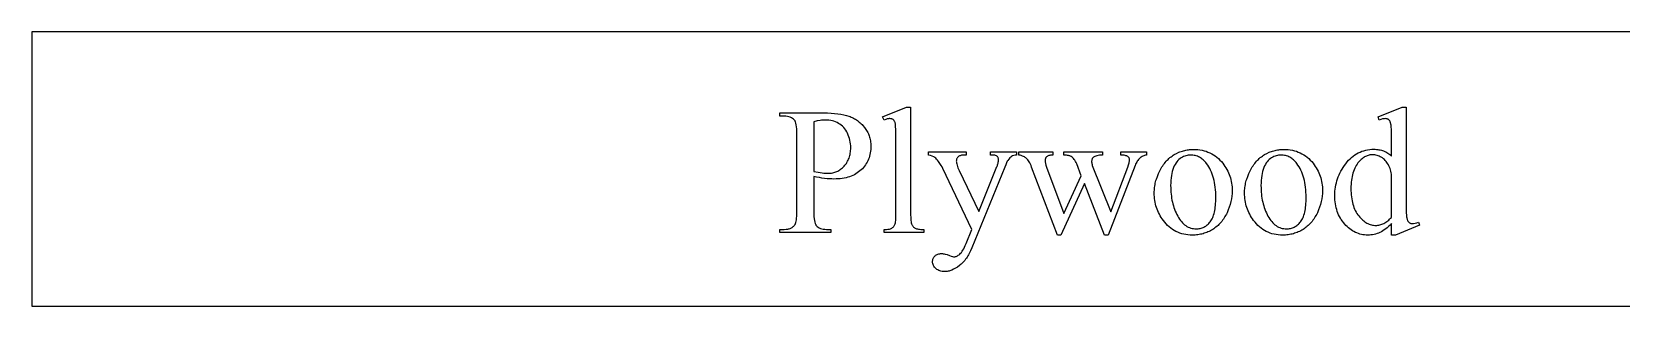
# Model space of a CAD drawing. Extents: x -4 to 204, y -54 to 64.
# Drawn here: x 128.52 to 140.12, y 58.39 to 60.39 of the extents above; entities that cross this region are included whole.
import ezdxf

# ---------------------------------------------------------------- set-up
doc = ezdxf.new("R2010")
doc.units = 0
doc.header["$MEASUREMENT"] = 0
doc.layers.add('LAYER_1', color=3, linetype='CONTINUOUS')

msp = doc.modelspace()

# ---------------------------------------------------------------- linework, layer by layer
at = {"layer": 'LAYER_1'}
for points in [[(128.52289, 58.39443), (146.83539, 58.39443), (146.83539, 60.39443), (128.52289, 60.39443)], [(134.23049, 59.33935), (134.23049, 59.08505), (134.23077, 59.06543), (134.23162, 59.04776), (134.23303, 59.03203), (134.235, 59.01826), (134.23753, 59.00644), (134.24063, 58.99658), (134.24239, 58.99237), (134.24429, 58.98866), (134.24634, 58.98543), (134.24852, 58.98269), (134.25503, 58.97605), (134.26232, 58.9703), (134.2704, 58.96543), (134.27926, 58.96145), (134.2889, 58.95835), (134.29934, 58.95614), (134.31055, 58.95481), (134.32255, 58.95437), (134.35603, 58.95437), (134.35603, 58.93055), (133.98199, 58.93055), (133.98199, 58.95437), (134.01483, 58.95437), (134.02818, 58.95493), (134.03448, 58.95564), (134.04054, 58.95662), (134.04635, 58.95789), (134.05191, 58.95944), (134.05723, 58.96127), (134.06231, 58.96338), (134.06713, 58.96577), (134.07171, 58.96845), (134.07604, 58.97141), (134.08013, 58.97465), (134.08397, 58.97817), (134.08756, 58.98197), (134.09091, 58.98605), (134.09401, 58.99042), (134.09703, 58.99626), (134.09964, 59.00382), (134.10186, 59.01308), (134.10367, 59.02406), (134.10508, 59.03674), (134.10608, 59.05114), (134.10669, 59.06724), (134.10689, 59.08505), (134.10689, 59.649), (134.10662, 59.66863), (134.1058, 59.6863), (134.10444, 59.70202), (134.10254, 59.71579), (134.1001, 59.72761), (134.09711, 59.73748), (134.09541, 59.74168), (134.09358, 59.7454), (134.09161, 59.74862), (134.08951, 59.75136), (134.08285, 59.758), (134.07542, 59.76376), (134.06723, 59.76862), (134.05828, 59.77261), (134.04856, 59.77571), (134.03808, 59.77792), (134.02684, 59.77925), (134.01483, 59.77969), (133.98199, 59.77969), (133.98199, 59.80351), (134.30195, 59.80351), (134.33047, 59.80313), (134.35744, 59.802), (134.38286, 59.80011), (134.40673, 59.79747), (134.42905, 59.79408), (134.44982, 59.78993), (134.46904, 59.78503), (134.48672, 59.77937), (134.49508, 59.77622), (134.50328, 59.77281), (134.51132, 59.76915), (134.51919, 59.76522), (134.52689, 59.76104), (134.53443, 59.7566), (134.5418, 59.7519), (134.549, 59.74694), (134.55604, 59.74172), (134.56291, 59.73624), (134.56962, 59.7305), (134.57616, 59.72451), (134.58254, 59.71825), (134.58874, 59.71174), (134.60066, 59.69793), (134.60628, 59.69068), (134.61153, 59.68327), (134.61642, 59.6757), (134.62094, 59.66795), (134.62511, 59.66005), (134.62891, 59.65197), (134.63235, 59.64373), (134.63543, 59.63532), (134.63814, 59.62675), (134.6405, 59.61801), (134.64249, 59.60911), (134.64412, 59.60004), (134.64539, 59.5908), (134.64629, 59.5814), (134.64683, 59.57183), (134.64702, 59.56209), (134.64674, 59.54889), (134.64591, 59.536), (134.64454, 59.52342), (134.64261, 59.51115), (134.64013, 59.4992), (134.6371, 59.48756), (134.63352, 59.47622), (134.62939, 59.4652), (134.62471, 59.4545), (134.61948, 59.4441), (134.6137, 59.43402), (134.60736, 59.42424), (134.60048, 59.41478), (134.59304, 59.40564), (134.58506, 59.3968), (134.57652, 59.38827), (134.56748, 59.38017), (134.55799, 59.37258), (134.54804, 59.36552), (134.53763, 59.35898), (134.52677, 59.35297), (134.51546, 59.34747), (134.50369, 59.3425), (134.49146, 59.33806), (134.47878, 59.33414), (134.46565, 59.33074), (134.45206, 59.32786), (134.43801, 59.32551), (134.42351, 59.32367), (134.40855, 59.32237), (134.39314, 59.32158), (134.37727, 59.32132), (134.36118, 59.3216), (134.34444, 59.32245), (134.32706, 59.32386), (134.30903, 59.32583), (134.29036, 59.32836), (134.27105, 59.33146), (134.25109, 59.33512)], [(134.23049, 59.37604), (134.26268, 59.37041), (134.29101, 59.36638), (134.30372, 59.36498), (134.31547, 59.36397), (134.32625, 59.36337), (134.33607, 59.36317), (134.34437, 59.36337), (134.35252, 59.36398), (134.36053, 59.36499), (134.3684, 59.3664), (134.37613, 59.36823), (134.38371, 59.37045), (134.39114, 59.37309), (134.39844, 59.37612), (134.40559, 59.37956), (134.4126, 59.38341), (134.41946, 59.38766), (134.42618, 59.39232), (134.43276, 59.39738), (134.43919, 59.40284), (134.44548, 59.40871), (134.45163, 59.41499), (134.45752, 59.42159), (134.46302, 59.42842), (134.46815, 59.4355), (134.47289, 59.44281), (134.47726, 59.45037), (134.48125, 59.45816), (134.48486, 59.46619), (134.48808, 59.47446), (134.49093, 59.48297), (134.4934, 59.49172), (134.49549, 59.5007), (134.4972, 59.50993), (134.49853, 59.51939), (134.49948, 59.52909), (134.50004, 59.53904), (134.50023, 59.54922), (134.49987, 59.56325), (134.49879, 59.57704), (134.49698, 59.59058), (134.49444, 59.60386), (134.49118, 59.61689), (134.4872, 59.62967), (134.48249, 59.6422), (134.47706, 59.65447), (134.47096, 59.66624), (134.46426, 59.67725), (134.45696, 59.68749), (134.44905, 59.69696), (134.44054, 59.70568), (134.43143, 59.71362), (134.42171, 59.7208), (134.41139, 59.72722), (134.40059, 59.73288), (134.38942, 59.73778), (134.3779, 59.74193), (134.36601, 59.74533), (134.35376, 59.74797), (134.34114, 59.74985), (134.32817, 59.75099), (134.31483, 59.75136), (134.30633, 59.75117), (134.29724, 59.7506), (134.28758, 59.74964), (134.27733, 59.74831), (134.25508, 59.74448), (134.23049, 59.73913)], [(134.93736, 59.846), (134.93736, 59.06381), (134.93786, 59.03846), (134.93849, 59.02754), (134.93937, 59.01778), (134.9405, 59.00919), (134.94189, 59.00177), (134.94352, 58.99551), (134.94541, 58.99042), (134.94755, 58.98605), (134.94997, 58.98195), (134.95266, 58.97812), (134.95563, 58.97457), (134.95886, 58.97128), (134.96237, 58.96827), (134.96614, 58.96553), (134.97019, 58.96306), (134.97483, 58.96087), (134.98037, 58.95897), (134.98682, 58.95737), (134.99417, 58.95606), (135.00243, 58.95504), (135.01159, 58.95431), (135.02166, 58.95387), (135.03264, 58.95372), (135.03264, 58.93055), (134.74358, 58.93055), (134.74358, 58.95372), (134.76225, 58.95425), (134.77038, 58.9549), (134.7777, 58.95582), (134.78422, 58.95699), (134.78993, 58.95843), (134.79484, 58.96013), (134.79895, 58.96209), (134.80255, 58.96436), (134.80595, 58.96696), (134.80915, 58.96991), (134.81214, 58.9732), (134.81494, 58.97683), (134.81754, 58.9808), (134.81993, 58.98512), (134.82212, 58.98978), (134.82408, 58.99516), (134.82578, 59.00165), (134.82722, 59.00924), (134.8284, 59.01794), (134.82932, 59.02775), (134.82997, 59.03866), (134.83049, 59.06381), (134.83049, 59.59943), (134.83021, 59.64452), (134.82937, 59.67998), (134.82796, 59.70584), (134.82704, 59.71516), (134.82599, 59.72207), (134.82339, 59.73259), (134.82184, 59.73718), (134.82011, 59.7413), (134.81822, 59.74498), (134.81615, 59.7482), (134.81391, 59.75098), (134.8115, 59.75329), (134.80892, 59.75526), (134.80617, 59.75696), (134.80325, 59.75839), (134.80015, 59.75957), (134.79345, 59.76114), (134.78607, 59.76166), (134.78175, 59.7615), (134.77714, 59.76102), (134.76708, 59.75909), (134.75589, 59.75587), (134.74358, 59.75136), (134.73264, 59.7739), (134.90839, 59.846)], [(138.44723, 58.99686), (138.43648, 58.98599), (138.42578, 58.97591), (138.41515, 58.96663), (138.40458, 58.95815), (138.39407, 58.95046), (138.38362, 58.94356), (138.37323, 58.93746), (138.3629, 58.93216), (138.35249, 58.92756), (138.34189, 58.92357), (138.33109, 58.92019), (138.32008, 58.91743), (138.30888, 58.91528), (138.29747, 58.91375), (138.28586, 58.91283), (138.27405, 58.91252), (138.26208, 58.91284), (138.2503, 58.91378), (138.2387, 58.91536), (138.2273, 58.91757), (138.21609, 58.92041), (138.20507, 58.92388), (138.19424, 58.92799), (138.1836, 58.93272), (138.17316, 58.93809), (138.1629, 58.94408), (138.15284, 58.95071), (138.14297, 58.95797), (138.13328, 58.96586), (138.12379, 58.97438), (138.11449, 58.98353), (138.10538, 58.99332), (138.09665, 59.0036), (138.08849, 59.01423), (138.08088, 59.02523), (138.07384, 59.03659), (138.06736, 59.04831), (138.06145, 59.06038), (138.0561, 59.07282), (138.05131, 59.08562), (138.04708, 59.09877), (138.04342, 59.11229), (138.04032, 59.12616), (138.03779, 59.1404), (138.03582, 59.15499), (138.03441, 59.16995), (138.03356, 59.18526), (138.03328, 59.20093), (138.03359, 59.2167), (138.03453, 59.2323), (138.03609, 59.24774), (138.03827, 59.263), (138.04108, 59.27809), (138.04451, 59.29302), (138.04856, 59.30778), (138.05324, 59.32237), (138.05854, 59.33679), (138.06446, 59.35104), (138.07101, 59.36512), (138.07819, 59.37904), (138.08598, 59.39279), (138.0944, 59.40636), (138.10344, 59.41977), (138.11311, 59.43302), (138.12327, 59.44576), (138.13378, 59.45769), (138.14465, 59.46879), (138.15588, 59.47907), (138.16747, 59.48852), (138.17941, 59.49716), (138.19171, 59.50497), (138.20437, 59.51196), (138.21738, 59.51813), (138.23075, 59.52347), (138.24448, 59.52799), (138.25856, 59.53169), (138.27301, 59.53457), (138.28781, 59.53663), (138.30296, 59.53786), (138.31848, 59.53827), (138.32811, 59.53808), (138.33753, 59.5375), (138.34674, 59.53653), (138.35573, 59.53518), (138.36452, 59.53343), (138.3731, 59.5313), (138.38146, 59.52879), (138.38961, 59.52588), (138.39755, 59.52259), (138.40528, 59.51891), (138.4128, 59.51484), (138.42011, 59.51039), (138.42721, 59.50555), (138.43409, 59.50032), (138.44077, 59.49471), (138.44723, 59.4887), (138.44723, 59.5975), (138.44693, 59.64317), (138.44602, 59.6791), (138.44451, 59.70529), (138.44353, 59.71474), (138.4424, 59.72175), (138.43965, 59.73241), (138.43801, 59.73705), (138.43621, 59.74122), (138.43423, 59.74494), (138.43208, 59.74818), (138.42976, 59.75097), (138.42727, 59.75329), (138.42462, 59.75526), (138.4218, 59.75696), (138.41882, 59.75839), (138.41569, 59.75957), (138.40893, 59.76114), (138.40152, 59.76166), (138.39247, 59.76102), (138.38205, 59.75909), (138.37026, 59.75587), (138.3571, 59.75136), (138.34873, 59.7739), (138.52448, 59.846), (138.55345, 59.846), (138.55345, 59.16424), (138.55376, 59.11746), (138.55466, 59.08079), (138.55617, 59.05421), (138.55715, 59.04471), (138.55828, 59.03774), (138.56106, 59.02717), (138.56272, 59.02254), (138.56456, 59.01834), (138.56658, 59.01458), (138.56878, 59.01124), (138.57117, 59.00834), (138.57373, 59.00587), (138.57927, 59.00193), (138.5822, 59.00038), (138.58524, 58.99911), (138.58839, 58.99812), (138.59166, 58.99742), (138.59852, 58.99686), (138.60304, 58.99703), (138.60793, 58.99754), (138.6188, 58.99959), (138.63111, 59.00301), (138.64487, 59.0078), (138.65195, 58.98527), (138.47684, 58.91252), (138.44723, 58.91252)], [(135.0674, 59.52025), (135.34229, 59.52025), (135.34229, 59.49643), (135.32878, 59.49643), (135.32176, 59.49623), (135.3152, 59.49564), (135.30908, 59.49466), (135.30343, 59.49329), (135.29822, 59.49152), (135.29347, 59.48937), (135.28917, 59.48682), (135.28532, 59.48387), (135.28193, 59.48064), (135.27898, 59.47722), (135.27649, 59.4736), (135.27446, 59.46979), (135.27287, 59.46579), (135.27174, 59.4616), (135.27106, 59.45722), (135.27084, 59.45265), (135.27117, 59.44607), (135.27216, 59.43889), (135.27382, 59.4311), (135.27615, 59.42272), (135.27913, 59.41372), (135.28279, 59.40413), (135.2871, 59.39393), (135.29208, 59.38312), (135.43564, 59.0857), (135.56762, 59.41145), (135.57018, 59.41804), (135.5724, 59.42461), (135.57429, 59.43115), (135.57582, 59.43768), (135.57702, 59.44419), (135.57788, 59.45068), (135.57839, 59.45715), (135.57856, 59.4636), (135.57828, 59.46903), (135.57743, 59.47373), (135.57603, 59.47772), (135.57405, 59.48098), (135.57112, 59.48434), (135.56746, 59.48733), (135.56307, 59.48997), (135.55796, 59.49224), (135.55144, 59.49407), (135.54283, 59.49538), (135.53213, 59.49617), (135.51933, 59.49643), (135.51933, 59.52025), (135.71118, 59.52025), (135.71118, 59.49643), (135.69995, 59.49482), (135.6901, 59.49257), (135.68161, 59.48967), (135.67448, 59.48613), (135.66788, 59.48142), (135.66096, 59.47502), (135.65372, 59.46693), (135.64616, 59.45716), (135.64262, 59.45068), (135.63779, 59.44026), (135.63167, 59.42589), (135.62427, 59.40759), (135.38414, 58.81917), (135.37511, 58.79842), (135.36541, 58.77898), (135.36031, 58.76975), (135.35503, 58.76084), (135.34959, 58.75226), (135.34398, 58.74401), (135.33821, 58.73609), (135.33226, 58.72849), (135.32615, 58.72122), (135.31986, 58.71428), (135.31341, 58.70766), (135.30679, 58.70137), (135.3, 58.69541), (135.29305, 58.68978), (135.27903, 58.67952), (135.26514, 58.67062), (135.25139, 58.6631), (135.23776, 58.65694), (135.231, 58.65438), (135.22427, 58.65215), (135.21757, 58.65027), (135.2109, 58.64873), (135.20427, 58.64754), (135.19767, 58.64668), (135.1911, 58.64617), (135.18457, 58.646), (135.17529, 58.64634), (135.16642, 58.64737), (135.15798, 58.64908), (135.14997, 58.65147), (135.14237, 58.65455), (135.1352, 58.65831), (135.12845, 58.66276), (135.12212, 58.66789), (135.11639, 58.67346), (135.11142, 58.67923), (135.10722, 58.68521), (135.10378, 58.69138), (135.1011, 58.69776), (135.09919, 58.70434), (135.09804, 58.71112), (135.09766, 58.7181), (135.09794, 58.7247), (135.09877, 58.73096), (135.10015, 58.73689), (135.10209, 58.74248), (135.10458, 58.74775), (135.10762, 58.75268), (135.11121, 58.75729), (135.11536, 58.76156), (135.12, 58.7654), (135.12504, 58.76874), (135.1305, 58.77156), (135.13637, 58.77387), (135.14265, 58.77566), (135.14934, 58.77695), (135.15645, 58.77772), (135.16397, 58.77797), (135.16952, 58.77775), (135.17556, 58.77709), (135.18207, 58.77598), (135.18908, 58.77443), (135.20453, 58.77001), (135.22191, 58.76381), (135.23358, 58.75958), (135.24283, 58.75657), (135.24967, 58.75476), (135.2541, 58.75415), (135.25898, 58.75446), (135.26398, 58.7554), (135.26908, 58.75696), (135.2743, 58.75914), (135.27962, 58.76195), (135.28506, 58.76538), (135.29061, 58.76943), (135.29626, 58.77411), (135.30198, 58.77968), (135.30771, 58.78642), (135.31345, 58.79433), (135.3192, 58.8034), (135.32496, 58.81364), (135.33073, 58.82505), (135.33651, 58.83762), (135.34229, 58.85136), (135.38414, 58.95372), (135.17234, 59.39857), (135.16679, 59.40916), (135.15978, 59.42094), (135.15133, 59.43394), (135.14144, 59.44814), (135.13375, 59.45849), (135.12679, 59.46697), (135.12055, 59.47361), (135.11504, 59.4784), (135.11106, 59.48094), (135.10651, 59.48339), (135.09573, 59.48806), (135.08269, 59.4924), (135.0674, 59.49643)], [(135.72727, 59.52025), (135.97448, 59.52025), (135.97448, 59.49643), (135.96632, 59.49567), (135.95889, 59.4947), (135.9522, 59.4935), (135.94624, 59.49208), (135.94101, 59.49044), (135.93652, 59.48858), (135.93276, 59.4865), (135.92974, 59.4842), (135.92725, 59.48165), (135.92509, 59.47884), (135.92327, 59.47578), (135.92177, 59.47245), (135.92061, 59.46886), (135.91978, 59.465), (135.91928, 59.46089), (135.91912, 59.45651), (135.91929, 59.45139), (135.9198, 59.44601), (135.92185, 59.43446), (135.92527, 59.42187), (135.93006, 59.40823), (136.05624, 59.06896), (136.18307, 59.34514), (136.14959, 59.43205), (136.14558, 59.44133), (136.14126, 59.44987), (136.13665, 59.45767), (136.13173, 59.46472), (136.12651, 59.47103), (136.12098, 59.47659), (136.11516, 59.48141), (136.10903, 59.48548), (136.10511, 59.48763), (136.10042, 59.48955), (136.09497, 59.49125), (136.08875, 59.49273), (136.08177, 59.49398), (136.07403, 59.49502), (136.05624, 59.49643), (136.05624, 59.52025), (136.33693, 59.52025), (136.33693, 59.49643), (136.32576, 59.49574), (136.31544, 59.49466), (136.30597, 59.49317), (136.29734, 59.49128), (136.28955, 59.48898), (136.28261, 59.48629), (136.27652, 59.48319), (136.27126, 59.47969), (136.26825, 59.47692), (136.26563, 59.47377), (136.26342, 59.47024), (136.26161, 59.46633), (136.2602, 59.46204), (136.25919, 59.45736), (136.25859, 59.4523), (136.25839, 59.44686), (136.25871, 59.44038), (136.25968, 59.43382), (136.26129, 59.42718), (136.26354, 59.42046), (136.39745, 59.08184), (136.52169, 59.40823), (136.52733, 59.42473), (136.53135, 59.43945), (136.53276, 59.44615), (136.53376, 59.45241), (136.53437, 59.45822), (136.53457, 59.4636), (136.53437, 59.46661), (136.53378, 59.46955), (136.5328, 59.47241), (136.53143, 59.47518), (136.52967, 59.47788), (136.52751, 59.48049), (136.52496, 59.48303), (136.52202, 59.48548), (136.5185, 59.48777), (136.51423, 59.48979), (136.50921, 59.49155), (136.50343, 59.49305), (136.49689, 59.49429), (136.48961, 59.49526), (136.48156, 59.49598), (136.47277, 59.49643), (136.47277, 59.52025), (136.65882, 59.52025), (136.65882, 59.49643), (136.65193, 59.49515), (136.64528, 59.49341), (136.63886, 59.49121), (136.63266, 59.48854), (136.62671, 59.48541), (136.62098, 59.48182), (136.61548, 59.47777), (136.61021, 59.47325), (136.60518, 59.46827), (136.60038, 59.46283), (136.5958, 59.45693), (136.59146, 59.45056), (136.58735, 59.44373), (136.58348, 59.43644), (136.57983, 59.42868), (136.57641, 59.42046), (136.37942, 58.91252), (136.35302, 58.91252), (136.2056, 59.28913), (136.03371, 58.91252), (136.00989, 58.91252), (135.82062, 59.40823), (135.81596, 59.4195), (135.81133, 59.42982), (135.80671, 59.43918), (135.80211, 59.44758), (135.79754, 59.45503), (135.79298, 59.46152), (135.78844, 59.46706), (135.78393, 59.47164), (135.7791, 59.47562), (135.77363, 59.47935), (135.76751, 59.48282), (135.76075, 59.48605), (135.75335, 59.48902), (135.7453, 59.49174), (135.73661, 59.49421), (135.72727, 59.49643)], [(137.00066, 59.53763), (137.0172, 59.53723), (137.03332, 59.53604), (137.04902, 59.53405), (137.06432, 59.53127), (137.0792, 59.5277), (137.09367, 59.52333), (137.10773, 59.51816), (137.12137, 59.5122), (137.1346, 59.50545), (137.14742, 59.4979), (137.15983, 59.48955), (137.17183, 59.48041), (137.18341, 59.47048), (137.19458, 59.45975), (137.20534, 59.44823), (137.21569, 59.43591), (137.22403, 59.42495), (137.23183, 59.41378), (137.2391, 59.40242), (137.24582, 59.39085), (137.25201, 59.37908), (137.25766, 59.36711), (137.26277, 59.35494), (137.26735, 59.34257), (137.27138, 59.32999), (137.27488, 59.31722), (137.27784, 59.30424), (137.28026, 59.29106), (137.28215, 59.27768), (137.28349, 59.2641), (137.2843, 59.25032), (137.28457, 59.23634), (137.28398, 59.21652), (137.2822, 59.19663), (137.27923, 59.17668), (137.27507, 59.15667), (137.26973, 59.13661), (137.2632, 59.11648), (137.25549, 59.09629), (137.24659, 59.07604), (137.24173, 59.06606), (137.23664, 59.05639), (137.23134, 59.04703), (137.2258, 59.03798), (137.22005, 59.02924), (137.21407, 59.02082), (137.20787, 59.0127), (137.20144, 59.0049), (137.19479, 58.99742), (137.18792, 58.99024), (137.18082, 58.98337), (137.1735, 58.97682), (137.16595, 58.97058), (137.15818, 58.96465), (137.15019, 58.95903), (137.14197, 58.95372), (137.13358, 58.94873), (137.12508, 58.94407), (137.11645, 58.93972), (137.10771, 58.9357), (137.09885, 58.932), (137.08987, 58.92862), (137.08078, 58.92556), (137.07156, 58.92282), (137.06223, 58.92041), (137.05277, 58.91832), (137.0432, 58.91655), (137.03352, 58.9151), (137.02371, 58.91397), (137.01379, 58.91317), (137.00374, 58.91268), (136.99358, 58.91252), (136.97714, 58.91294), (136.96112, 58.91418), (136.94553, 58.91626), (136.93037, 58.91916), (136.91564, 58.9229), (136.90133, 58.92746), (136.88745, 58.93285), (136.874, 58.93908), (136.86098, 58.94613), (136.84838, 58.95402), (136.83621, 58.96273), (136.82447, 58.97227), (136.81316, 58.98265), (136.80227, 58.99385), (136.79181, 59.00588), (136.78178, 59.01875), (136.77375, 59.03002), (136.76624, 59.04146), (136.75925, 59.05307), (136.75277, 59.06486), (136.74681, 59.07681), (136.74137, 59.08894), (136.73645, 59.10123), (136.73205, 59.1137), (136.72816, 59.12634), (136.7248, 59.13915), (136.72195, 59.15213), (136.71962, 59.16529), (136.7178, 59.17861), (136.71651, 59.1921), (136.71573, 59.20577), (136.71547, 59.2196), (136.71563, 59.22974), (136.7161, 59.23987), (136.71689, 59.24999), (136.71799, 59.2601), (136.7194, 59.27021), (136.72113, 59.2803), (136.72317, 59.2904), (136.72553, 59.30048), (136.7282, 59.31055), (136.73119, 59.32062), (136.7381, 59.34073), (136.74628, 59.36082), (136.75571, 59.38087), (136.76084, 59.39073), (136.76616, 59.40025), (136.77169, 59.40946), (136.77741, 59.41833), (136.78334, 59.42688), (136.78946, 59.4351), (136.79578, 59.44299), (136.8023, 59.45056), (136.80902, 59.4578), (136.81594, 59.46471), (136.82305, 59.4713), (136.83036, 59.47756), (136.83788, 59.48349), (136.84559, 59.48909), (136.8535, 59.49437), (136.86161, 59.49932), (136.87815, 59.5083), (136.89492, 59.51608), (136.9034, 59.51952), (136.91194, 59.52267), (136.92054, 59.52551), (136.9292, 59.52805), (136.93793, 59.5303), (136.94671, 59.53224), (136.95555, 59.53389), (136.96445, 59.53524), (136.97341, 59.53628), (136.98244, 59.53703), (136.99152, 59.53748)], [(137.65989, 59.53763), (137.67642, 59.53723), (137.69254, 59.53604), (137.70825, 59.53405), (137.72354, 59.53127), (137.73843, 59.5277), (137.7529, 59.52333), (137.76695, 59.51816), (137.7806, 59.5122), (137.79383, 59.50545), (137.80665, 59.4979), (137.81906, 59.48955), (137.83106, 59.48041), (137.84264, 59.47048), (137.85381, 59.45975), (137.86457, 59.44823), (137.87491, 59.43591), (137.88325, 59.42495), (137.89106, 59.41378), (137.89832, 59.40242), (137.90505, 59.39085), (137.91124, 59.37908), (137.91689, 59.36711), (137.922, 59.35494), (137.92658, 59.34257), (137.93061, 59.32999), (137.93411, 59.31722), (137.93707, 59.30424), (137.93949, 59.29106), (137.94138, 59.27768), (137.94272, 59.2641), (137.94353, 59.25032), (137.9438, 59.23634), (137.9432, 59.21652), (137.94142, 59.19663), (137.93846, 59.17668), (137.9343, 59.15667), (137.92896, 59.13661), (137.92243, 59.11648), (137.91472, 59.09629), (137.90581, 59.07604), (137.90095, 59.06606), (137.89587, 59.05639), (137.89056, 59.04703), (137.88503, 59.03798), (137.87928, 59.02924), (137.8733, 59.02082), (137.8671, 59.0127), (137.86067, 59.0049), (137.85402, 58.99742), (137.84714, 58.99024), (137.84005, 58.98337), (137.83273, 58.97682), (137.82518, 58.97058), (137.81741, 58.96465), (137.80942, 58.95903), (137.8012, 58.95372), (137.79281, 58.94873), (137.78431, 58.94407), (137.77568, 58.93972), (137.76694, 58.9357), (137.75808, 58.932), (137.7491, 58.92862), (137.74, 58.92556), (137.73079, 58.92282), (137.72145, 58.92041), (137.712, 58.91832), (137.70243, 58.91655), (137.69274, 58.9151), (137.68294, 58.91397), (137.67301, 58.91317), (137.66297, 58.91268), (137.65281, 58.91252), (137.63637, 58.91294), (137.62035, 58.91418), (137.60476, 58.91626), (137.5896, 58.91916), (137.57487, 58.9229), (137.56056, 58.92746), (137.54668, 58.93285), (137.53323, 58.93908), (137.5202, 58.94613), (137.50761, 58.95402), (137.49544, 58.96273), (137.4837, 58.97227), (137.47238, 58.98265), (137.4615, 58.99385), (137.45104, 59.00588), (137.44101, 59.01875), (137.43298, 59.03002), (137.42547, 59.04146), (137.41847, 59.05307), (137.412, 59.06486), (137.40604, 59.07681), (137.4006, 59.08894), (137.39568, 59.10123), (137.39128, 59.1137), (137.38739, 59.12634), (137.38402, 59.13915), (137.38117, 59.15213), (137.37884, 59.16529), (137.37703, 59.17861), (137.37573, 59.1921), (137.37496, 59.20577), (137.3747, 59.2196), (137.37486, 59.22974), (137.37533, 59.23987), (137.37611, 59.24999), (137.37721, 59.2601), (137.37863, 59.27021), (137.38036, 59.2803), (137.3824, 59.2904), (137.38476, 59.30048), (137.38743, 59.31055), (137.39042, 59.32062), (137.39733, 59.34073), (137.4055, 59.36082), (137.41493, 59.38087), (137.42006, 59.39073), (137.42539, 59.40025), (137.43092, 59.40946), (137.43664, 59.41833), (137.44257, 59.42688), (137.44869, 59.4351), (137.45501, 59.44299), (137.46153, 59.45056), (137.46825, 59.4578), (137.47516, 59.46471), (137.48228, 59.4713), (137.48959, 59.47756), (137.49711, 59.48349), (137.50482, 59.48909), (137.51273, 59.49437), (137.52084, 59.49932), (137.53737, 59.5083), (137.55415, 59.51608), (137.56263, 59.51952), (137.57117, 59.52267), (137.57977, 59.52551), (137.58843, 59.52805), (137.59715, 59.5303), (137.60593, 59.53224), (137.61478, 59.53389), (137.62368, 59.53524), (137.63264, 59.53628), (137.64166, 59.53703), (137.65075, 59.53748)], [(136.98071, 59.49578), (136.97217, 59.49547), (136.96363, 59.49452), (136.95507, 59.49293), (136.94651, 59.49071), (136.93793, 59.48786), (136.92935, 59.48438), (136.92075, 59.48026), (136.91214, 59.47551), (136.90374, 59.46996), (136.89575, 59.46345), (136.88817, 59.456), (136.881, 59.44758), (136.87425, 59.43821), (136.86791, 59.42789), (136.86198, 59.4166), (136.85646, 59.40437), (136.85148, 59.3912), (136.84716, 59.37713), (136.84351, 59.36215), (136.84052, 59.34627), (136.8382, 59.32948), (136.83654, 59.31178), (136.83555, 59.29319), (136.83521, 59.27368), (136.83541, 59.25772), (136.83601, 59.24205), (136.83701, 59.22664), (136.83841, 59.21152), (136.84021, 59.19667), (136.84241, 59.18209), (136.84501, 59.1678), (136.84801, 59.15378), (136.85141, 59.14003), (136.85521, 59.12657), (136.8594, 59.11338), (136.864, 59.10046), (136.869, 59.08783), (136.8744, 59.07547), (136.8802, 59.06338), (136.88639, 59.05158), (136.89292, 59.04027), (136.8997, 59.0297), (136.90673, 59.01985), (136.91402, 59.01074), (136.92156, 59.00235), (136.92935, 58.99469), (136.9374, 58.98777), (136.9457, 58.98157), (136.95426, 58.9761), (136.96307, 58.97136), (136.97213, 58.96735), (136.98145, 58.96406), (136.99102, 58.96151), (137.00085, 58.95969), (137.01093, 58.95859), (137.02126, 58.95823), (137.02899, 58.95843), (137.03653, 58.95904), (137.04391, 58.96004), (137.05112, 58.96145), (137.05816, 58.96326), (137.06502, 58.96547), (137.07172, 58.96809), (137.07824, 58.97111), (137.08459, 58.97453), (137.09077, 58.97835), (137.09678, 58.98257), (137.10262, 58.9872), (137.10829, 58.99223), (137.11379, 58.99766), (137.11911, 59.0035), (137.12427, 59.00973), (137.12918, 59.01646), (137.13377, 59.02376), (137.13805, 59.03165), (137.14201, 59.04011), (137.14566, 59.04915), (137.14898, 59.05877), (137.15199, 59.06897), (137.15469, 59.07974), (137.15706, 59.0911), (137.15912, 59.10303), (137.16087, 59.11554), (137.16229, 59.12863), (137.1634, 59.1423), (137.16419, 59.15654), (137.16467, 59.17137), (137.16483, 59.18677), (137.16456, 59.20614), (137.16377, 59.225), (137.16245, 59.24332), (137.1606, 59.26113), (137.15823, 59.27841), (137.15532, 59.29517), (137.15189, 59.3114), (137.14793, 59.32711), (137.14344, 59.3423), (137.13842, 59.35697), (137.13288, 59.37111), (137.1268, 59.38473), (137.1202, 59.39783), (137.11307, 59.4104), (137.10542, 59.42245), (137.09723, 59.43398), (137.09142, 59.44147), (137.08541, 59.44847), (137.07921, 59.45498), (137.07281, 59.46102), (137.06621, 59.46657), (137.05942, 59.47164), (137.05243, 59.47623), (137.04525, 59.48033), (137.03786, 59.48395), (137.03029, 59.48709), (137.02251, 59.48975), (137.01455, 59.49192), (137.00638, 59.49361), (136.99802, 59.49482), (136.98946, 59.49554)], [(137.63993, 59.49578), (137.6314, 59.49547), (137.62285, 59.49452), (137.6143, 59.49293), (137.60573, 59.49071), (137.59716, 59.48786), (137.58857, 59.48438), (137.57998, 59.48026), (137.57137, 59.47551), (137.56297, 59.46996), (137.55498, 59.46345), (137.5474, 59.456), (137.54023, 59.44758), (137.53347, 59.43821), (137.52713, 59.42789), (137.5212, 59.4166), (137.51569, 59.40437), (137.51071, 59.3912), (137.50639, 59.37713), (137.50274, 59.36215), (137.49975, 59.34627), (137.49743, 59.32948), (137.49577, 59.31178), (137.49477, 59.29319), (137.49444, 59.27368), (137.49464, 59.25772), (137.49524, 59.24205), (137.49624, 59.22664), (137.49764, 59.21152), (137.49944, 59.19667), (137.50164, 59.18209), (137.50424, 59.1678), (137.50724, 59.15378), (137.51063, 59.14003), (137.51443, 59.12657), (137.51863, 59.11338), (137.52323, 59.10046), (137.52823, 59.08783), (137.53363, 59.07547), (137.53942, 59.06338), (137.54562, 59.05158), (137.55215, 59.04027), (137.55892, 59.0297), (137.56596, 59.01985), (137.57324, 59.01074), (137.58078, 59.00235), (137.58858, 58.99469), (137.59663, 58.98777), (137.60493, 58.98157), (137.61349, 58.9761), (137.6223, 58.97136), (137.63136, 58.96735), (137.64068, 58.96406), (137.65025, 58.96151), (137.66008, 58.95969), (137.67016, 58.95859), (137.68049, 58.95823), (137.68821, 58.95843), (137.69576, 58.95904), (137.70314, 58.96004), (137.71035, 58.96145), (137.71738, 58.96326), (137.72425, 58.96547), (137.73094, 58.96809), (137.73747, 58.97111), (137.74382, 58.97453), (137.75, 58.97835), (137.75601, 58.98257), (137.76185, 58.9872), (137.76752, 58.99223), (137.77302, 58.99766), (137.77834, 59.0035), (137.7835, 59.00973), (137.78841, 59.01646), (137.793, 59.02376), (137.79728, 59.03165), (137.80124, 59.04011), (137.80488, 59.04915), (137.80821, 59.05877), (137.81122, 59.06897), (137.81391, 59.07974), (137.81629, 59.0911), (137.81835, 59.10303), (137.82009, 59.11554), (137.82152, 59.12863), (137.82263, 59.1423), (137.82342, 59.15654), (137.8239, 59.17137), (137.82405, 59.18677), (137.82379, 59.20614), (137.823, 59.225), (137.82168, 59.24332), (137.81983, 59.26113), (137.81745, 59.27841), (137.81455, 59.29517), (137.81112, 59.3114), (137.80716, 59.32711), (137.80267, 59.3423), (137.79765, 59.35697), (137.7921, 59.37111), (137.78603, 59.38473), (137.77943, 59.39783), (137.7723, 59.4104), (137.76464, 59.42245), (137.75646, 59.43398), (137.75065, 59.44147), (137.74464, 59.44847), (137.73843, 59.45498), (137.73203, 59.46102), (137.72544, 59.46657), (137.71865, 59.47164), (137.71166, 59.47623), (137.70447, 59.48033), (137.69709, 59.48395), (137.68952, 59.48709), (137.68174, 59.48975), (137.67377, 59.49192), (137.66561, 59.49361), (137.65725, 59.49482), (137.64869, 59.49554)], [(138.44723, 59.04192), (138.44723, 59.34578), (138.44602, 59.35661), (138.44433, 59.36719), (138.44216, 59.37753), (138.43951, 59.38763), (138.43637, 59.39749), (138.43275, 59.4071), (138.42864, 59.41648), (138.42405, 59.42561), (138.41903, 59.43435), (138.41361, 59.44253), (138.4078, 59.45016), (138.4016, 59.45724), (138.39501, 59.46376), (138.38802, 59.46973), (138.38064, 59.47515), (138.37287, 59.48001), (138.36493, 59.48431), (138.35704, 59.48804), (138.3492, 59.49119), (138.34141, 59.49377), (138.33367, 59.49578), (138.32598, 59.49721), (138.31834, 59.49807), (138.31075, 59.49836), (138.30372, 59.49816), (138.29678, 59.49756), (138.28994, 59.49657), (138.28319, 59.49518), (138.27654, 59.49339), (138.26998, 59.49121), (138.26352, 59.48862), (138.25716, 59.48564), (138.25089, 59.48227), (138.24471, 59.47849), (138.23863, 59.47432), (138.23265, 59.46975), (138.22676, 59.46478), (138.22097, 59.45942), (138.21528, 59.45366), (138.20968, 59.4475), (138.20258, 59.43889), (138.19595, 59.4298), (138.18977, 59.42022), (138.18405, 59.41016), (138.17878, 59.39962), (138.17398, 59.3886), (138.16963, 59.37709), (138.16574, 59.3651), (138.16231, 59.35262), (138.15933, 59.33967), (138.15681, 59.32623), (138.15475, 59.31231), (138.15315, 59.2979), (138.15201, 59.28302), (138.15132, 59.26765), (138.15109, 59.25179), (138.15131, 59.23577), (138.15198, 59.22023), (138.15308, 59.20517), (138.15463, 59.19057), (138.15663, 59.17646), (138.15906, 59.16282), (138.16194, 59.14965), (138.16526, 59.13696), (138.16902, 59.12474), (138.17322, 59.113), (138.17787, 59.10174), (138.18296, 59.09095), (138.18849, 59.08063), (138.19447, 59.0708), (138.20089, 59.06143), (138.20775, 59.05254), (138.21488, 59.04416), (138.22211, 59.03632), (138.22944, 59.02902), (138.23688, 59.02227), (138.24441, 59.01605), (138.25205, 59.01037), (138.25978, 59.00523), (138.26762, 59.00064), (138.27555, 58.99658), (138.28359, 58.99307), (138.29173, 58.9901), (138.29997, 58.98766), (138.30831, 58.98577), (138.31674, 58.98442), (138.32529, 58.98361), (138.33393, 58.98334), (138.34123, 58.98357), (138.34851, 58.98425), (138.35576, 58.9854), (138.36298, 58.987), (138.37016, 58.98906), (138.37732, 58.99158), (138.38445, 58.99455), (138.39154, 58.99798), (138.39861, 59.00187), (138.40565, 59.00622), (138.41265, 59.01103), (138.41963, 59.01629), (138.42657, 59.02201), (138.43349, 59.02819), (138.44038, 59.03483)]]:
    msp.add_lwpolyline(points, close=True, dxfattribs=at)

doc.saveas('drawing.dxf')
